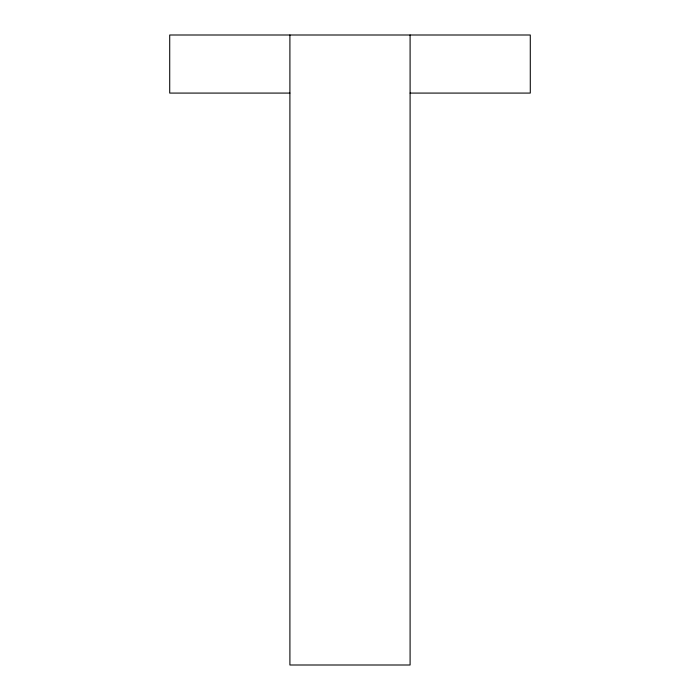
<?xml version="1.0" encoding="UTF-8"?>
<svg xmlns="http://www.w3.org/2000/svg" width="700" height="700" viewBox="0 0 700 700"><rect width="100%" height="100%" fill="white"/><g stroke="black" fill="none" stroke-linecap="round" stroke-linejoin="round"><path stroke-width="1.05" d="M289.905 93.082L169.715 93.082L169.715 35L530.285 35L530.285 93.082L410.095 93.082M410.095 35L410.095 665L289.905 665L289.905 35"/></g></svg>
